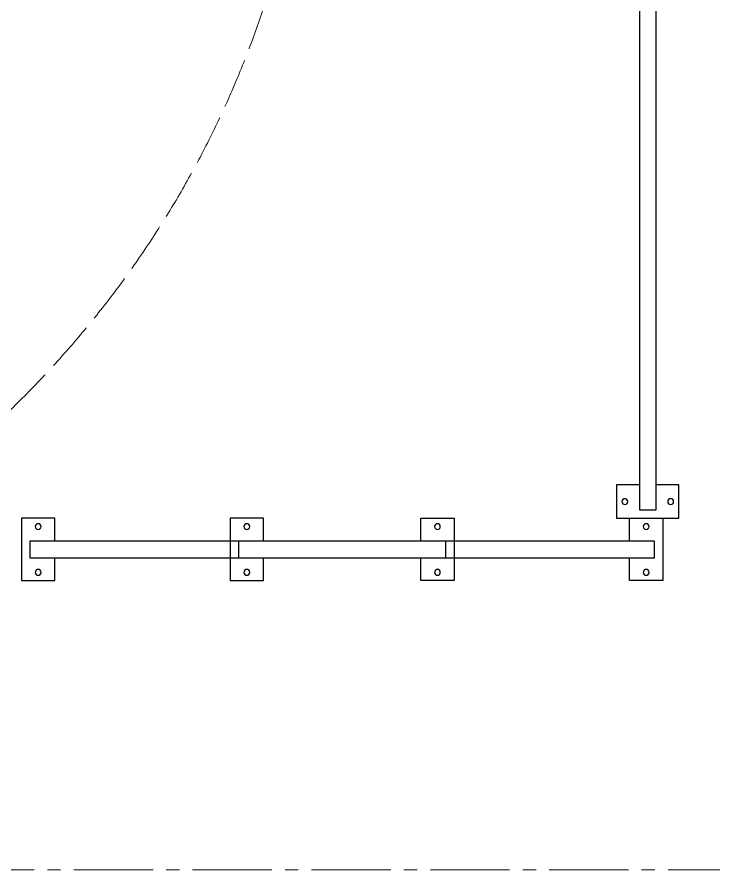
# Model space of a CAD drawing. Header units: millimetres. Extents: x 163705 to 1616509, y 81827 to 302547.
# Drawn here: x 622989 to 624665, y 150260 to 152310 of the extents above; entities that cross this region are included whole.
import ezdxf

# ---------------------------------------------------------------- set-up
doc = ezdxf.new("R2010")
doc.units = ezdxf.units.MM
doc.header["$LTSCALE"] = 10
doc.linetypes.add('ACAD_ISO02W100', pattern=[15, 12, -3])
doc.linetypes.add('CENTER2', pattern=[28.575000000000003, 19.05, -3.175, 3.175, -3.175])
doc.layers.add('1-中心线', color=1, linetype='CENTER2', lineweight=0)
doc.layers.add('1-虚线', color=8, linetype='ACAD_ISO02W100', lineweight=0)

# ---------------------------------------------------------------- blocks, each defined once
blk = doc.blocks.new('A$C82a19015')
for points in [[(80, 55), (80, 0), (0, 0), (0, 150), (80, 150), (80, 95)], [(960, 55), (960, 0), (1040, 0), (1040, 150), (960, 150), (960, 95)]]:
    blk.add_lwpolyline(points)
blk.add_lwpolyline([(20, 95), (1020, 95), (1020, 55), (20, 55)], close=True)
for centre in [(40, 130), (1000, 130), (40, 20), (1000, 20)]:
    blk.add_circle(centre, 7)
blk = doc.blocks.new('A$C9a6fd652')
for points in [[(80, 55), (80, 0), (0, 0), (0, 150), (80, 150), (80, 95)], [(1460, 55), (1460, 0), (1540, 0), (1540, 150), (1460, 150), (1460, 95)]]:
    blk.add_lwpolyline(points)
blk.add_lwpolyline([(20, 95), (1520, 95), (1520, 55), (20, 55)], close=True)
for centre in [(40, 130), (1500, 130), (40, 20), (1500, 20)]:
    blk.add_circle(centre, 7)
blk = doc.blocks.new('G$C2612153E')
at = {"xscale": -1}
for name, p, rotation in [('A$C82a19015', (150, 1580.740700638853), 89.99999999999991), ('A$C82a19015', (150, 1078.959831551416), 89.99999999999991), ('A$C9a6fd652', (150, 150), 180)]:
    blk.add_blockref(name, p, dxfattribs=dict(at, rotation=rotation))
blk = doc.blocks.new('A$C285bc443')
at = {"layer": '1-虚线'}
blk.add_lwpolyline([(2418.325961803544, 1273.904564668541), (721.2696869601423, -423.1517101747449), (2418.325961812159, -2120.207985026878, -2.414213562373092)], format="xyb", close=True, dxfattribs=at)

msp = doc.modelspace()

# ---------------------------------------------------------------- linework, layer by layer
at = {"layer": '1-中心线'}
msp.add_line((553688.4410903609, 150259.6317333492), (632304.8669655117, 150259.6317333492), dxfattribs=at)

# ---------------------------------------------------------------- block references
at = {"rotation": 90}
for name, p in [('G$C2612153E', (624580.6456722749, 150955.0802295364)), ('A$C285bc443', (620881.4404138416, 152369.2056003309))]:
    msp.add_blockref(name, p, dxfattribs=at)

doc.saveas('drawing.dxf')
